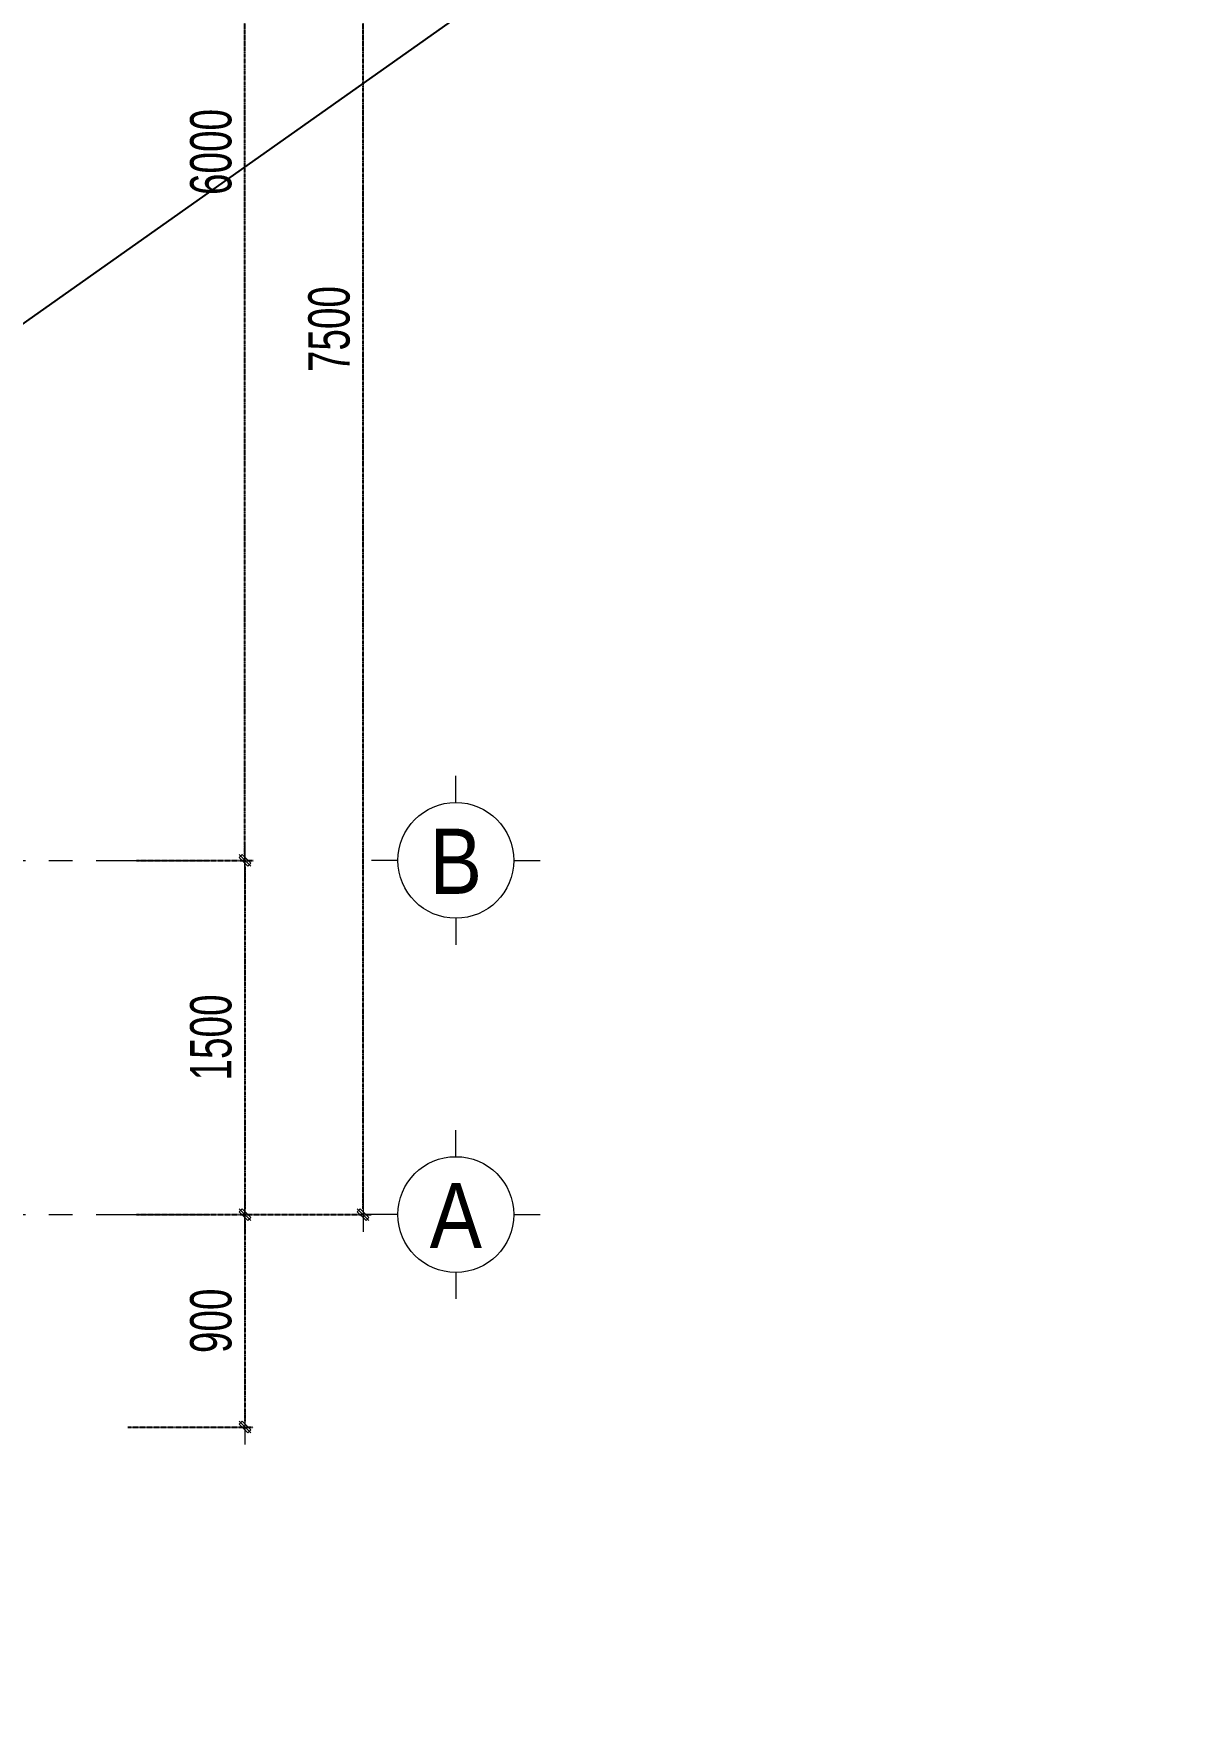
# Model space of a CAD drawing. Header units: millimetres. Extents: x -295047 to 304185, y -728047 to -308748.
# Drawn here: x 88563 to 93474, y -334574 to -327423 of the extents above; entities that cross this region are included whole.
import ezdxf
from ezdxf.enums import TextEntityAlignment as Align

# ---------------------------------------------------------------- set-up
doc = ezdxf.new("R2010")
doc.units = ezdxf.units.MM
doc.header["$MEASUREMENT"] = 0
doc.header["$PDMODE"] = 32
for name, pattern in [('CENTERX2', [4, 2.5, -0.5, 0.5, -0.5]), ('DASHDOT', [1, 0.5, -0.25, 0, -0.25]), ('HIDDEN', [0.375, 0.25, -0.125])]:
    doc.linetypes.add(name, pattern=pattern)
doc.layers.get('Defpoints').update_dxf_attribs({"color": 1})
doc.layers.add('KCS_Plotter', color=11, linetype='Continuous', plot=False)
for name, color, linetype, lineweight in [('LC Dim', 8, 'Continuous', 18), ('LC ISO', 153, 'Continuous', 13), ('LC Net manh', 219, 'Continuous', 5), ('LC Net truc', 79, 'DASHDOT', 13), ('LC Text1', 3, 'Continuous', 20)]:
    doc.layers.add(name, color=color, linetype=linetype, lineweight=lineweight)
doc.styles.add('HOATBIF', font='hoatbif.shx', dxfattribs={"width": 0.7})
doc.styles.add('LC 1', font='VHAVANB.TTF')
doc.dimstyles.new('1-70', dxfattribs={"dimscale": 70, "dimtxt": 2.5, "dimasz": 0.35, "dimexe": 0.5, "dimexo": 0, "dimgap": 0.8, "dimtad": 1, "dimdec": 0, "dimzin": 0, "dimdsep": 46, "dimtxsty": 'HOATBIF', "dimblk1": 'DOT', "dimblk2": 'DOT', "dimsah": 1, "dimcen": -1, "dimdle": 1, "dimclrd": 256, "dimclre": 256, "dimclrt": 4, "dimadec": 3, "dimazin": 2, "dimtfac": 0.333333, "dimtdec": 0, "dimtix": 1, "dimtmove": 2, "dimatfit": 3, "dimldrblk": 'DOT', "dimfxl": 1, "dimtvp": 0.833333, "dimtolj": 1, "dimtzin": 0, "dimarcsym": 0})

# ---------------------------------------------------------------- blocks, each defined once
blk = doc.blocks.new('DOT')
at = {"layer": 'LC Dim'}
blk.add_line((-3, 0), (3, 0), dxfattribs=at)
at = {"layer": 'LC Dim', "color": 4}
blk.add_line((-1, -1), (1, 1), dxfattribs=at)
blk.add_lwpolyline([(0.5, 1), (-1, -0.5), (-0.5, -1), (1, 0.5)], close=True, dxfattribs=at)
blk = doc.blocks.new('*D1004')
at = {"layer": 'Defpoints', "color": 0, "linetype": 'HIDDEN', "transparency": 16777216}
for p in [(88997.2, -324923.6), (89956.9, -324923.6), (88997.2, -332423.6)]:
    blk.add_point(p, dxfattribs=at)
at = {"layer": 'LC Dim', "linetype": 'HIDDEN', "lineweight": -2, "transparency": 16777216}
for p, q in [((88997.2, -324923.6), (89991.9, -324923.6)), ((89956.9, -332399.1), (89956.9, -324948.1)), ((88997.2, -332423.6), (89991.9, -332423.6))]:
    blk.add_line(p, q, dxfattribs=at)
at = {"layer": 'LC Dim', "linetype": 'HIDDEN', "lineweight": -2, "transparency": 16777216, "xscale": 24.5, "yscale": 24.5, "zscale": 24.5}
for p, rotation in [((89956.9, -324923.6), 90), ((89956.9, -332423.6), 270)]:
    blk.add_blockref('DOT', p, dxfattribs=dict(at, rotation=rotation))
at = {"layer": 'LC Dim', "color": 4, "linetype": 'HIDDEN', "transparency": 16777216, "insert": (89813.4, -328673.6), "char_height": 175, "attachment_point": 5, "rotation": 90, "style": 'HOATBIF'}
blk.add_mtext('\\A1;7500', dxfattribs=at)
blk = doc.blocks.new('_Dot')
at = {"color": 0, "linetype": 'ByBlock', "lineweight": -2}
blk.add_line((-0.5, 0), (-1, 0), dxfattribs=at)
at = {"color": 0, "linetype": 'ByBlock', "const_width": 0.5}
blk.add_lwpolyline([(-0.25, 0, 1), (0.25, 0, 1)], format="xyb", close=True, dxfattribs=at)
blk = doc.blocks.new('*D1010')
at = {"layer": 'Defpoints', "color": 0, "linetype": 'HIDDEN', "transparency": 16777216}
for p in [(88997.2, -324923.6), (89456.9, -324923.6), (88997.2, -330923.6)]:
    blk.add_point(p, dxfattribs=at)
at = {"layer": 'LC Dim', "linetype": 'HIDDEN', "lineweight": -2, "transparency": 16777216}
for p, q in [((88997.2, -324923.6), (89491.9, -324923.6)), ((89456.9, -330899.1), (89456.9, -324948.1)), ((88997.2, -330923.6), (89491.9, -330923.6))]:
    blk.add_line(p, q, dxfattribs=at)
at = {"layer": 'LC Dim', "linetype": 'HIDDEN', "lineweight": -2, "transparency": 16777216, "xscale": 24.5, "yscale": 24.5, "zscale": 24.5}
for p, rotation in [((89456.9, -324923.6), 90), ((89456.9, -330923.6), 270)]:
    blk.add_blockref('DOT', p, dxfattribs=dict(at, rotation=rotation))
at = {"layer": 'LC Dim', "color": 4, "linetype": 'HIDDEN', "transparency": 16777216, "insert": (89313.4, -327923.6), "char_height": 175, "attachment_point": 5, "rotation": 90, "style": 'HOATBIF'}
blk.add_mtext('\\A1;6000', dxfattribs=at)
blk = doc.blocks.new('*D1011')
at = {"layer": 'Defpoints', "color": 0, "linetype": 'HIDDEN', "transparency": 16777216}
for p in [(88997.2, -330923.6), (88997.2, -332423.6), (89456.9, -332423.6)]:
    blk.add_point(p, dxfattribs=at)
at = {"layer": 'LC Dim', "linetype": 'HIDDEN', "lineweight": -2, "transparency": 16777216}
for p, q in [((88997.2, -330923.6), (89491.9, -330923.6)), ((89456.9, -330948.1), (89456.9, -332399.1)), ((88997.2, -332423.6), (89491.9, -332423.6))]:
    blk.add_line(p, q, dxfattribs=at)
at = {"layer": 'LC Dim', "linetype": 'HIDDEN', "lineweight": -2, "transparency": 16777216, "xscale": 24.5, "yscale": 24.5, "zscale": 24.5}
for p, rotation in [((89456.9, -330923.6), 90), ((89456.9, -332423.6), 270)]:
    blk.add_blockref('DOT', p, dxfattribs=dict(at, rotation=rotation))
at = {"layer": 'LC Dim', "color": 4, "linetype": 'HIDDEN', "transparency": 16777216, "insert": (89313.4, -331673.6), "char_height": 175, "attachment_point": 5, "rotation": 90, "style": 'HOATBIF'}
blk.add_mtext('\\A1;1500', dxfattribs=at)
blk = doc.blocks.new('*D1014')
at = {"layer": 'Defpoints', "color": 0, "linetype": 'HIDDEN', "transparency": 16777216}
for p in [(88997.2, -332423.6), (88961.1, -333323.6), (89456.9, -333323.6)]:
    blk.add_point(p, dxfattribs=at)
at = {"layer": 'LC Dim', "linetype": 'HIDDEN', "lineweight": -2, "transparency": 16777216}
for p, q in [((88997.2, -332423.6), (89491.9, -332423.6)), ((89456.9, -332448.1), (89456.9, -333299.1)), ((88961.1, -333323.6), (89491.9, -333323.6))]:
    blk.add_line(p, q, dxfattribs=at)
at = {"layer": 'LC Dim', "linetype": 'HIDDEN', "lineweight": -2, "transparency": 16777216, "xscale": 24.5, "yscale": 24.5, "zscale": 24.5}
for p, rotation in [((89456.9, -332423.6), 90), ((89456.9, -333323.6), 270)]:
    blk.add_blockref('DOT', p, dxfattribs=dict(at, rotation=rotation))
at = {"layer": 'LC Dim', "color": 4, "linetype": 'HIDDEN', "transparency": 16777216, "insert": (89313.4, -332873.6), "char_height": 175, "attachment_point": 5, "rotation": 90, "style": 'HOATBIF'}
blk.add_mtext('\\A1;900', dxfattribs=at)
blk = doc.blocks.new('TTRUC')
at = {"layer": 'LC ISO'}
for p, q in [((0, 6.95), (0, 10.13)), ((-6.95, 0), (-10.13, 0)), ((6.95, 0), (10.13, 0)), ((0, -6.95), (0, -10.13))]:
    blk.add_line(p, q, dxfattribs=at)
at = {"layer": 'LC Net manh'}
blk.add_circle((0, 0), 6.95, dxfattribs=at)

msp = doc.modelspace()

# ---------------------------------------------------------------- linework, layer by layer
at = {"layer": 'KCS_Plotter', "ltscale": 2}
msp.add_line((68985, -342463.5, 11.8), (98385, -321673.5, 11.8), dxfattribs=at)
at = {"layer": 'LC Net truc', "linetype": 'CENTERX2', "ltscale": 200}
for p, q in [((76827.4, -330923.6, -5.9), (89307, -330923.6, -5.9)), ((76827.4, -332423.6, -5.9), (89307, -332423.6, -5.9))]:
    msp.add_line(p, q, dxfattribs=at)

# ---------------------------------------------------------------- block references
at = {"layer": 'LC ISO', "xscale": 35.27454594575228, "yscale": 35.27454594575228, "zscale": 35.27454594575228}
for p in [(90349.3, -330923.6, -5.9), (90349.3, -332423.6, -5.9)]:
    msp.add_blockref('TTRUC', p, dxfattribs=at)

# ---------------------------------------------------------------- texts
at = {"layer": 'LC Text1', "ltscale": 0.2, "style": 'LC 1', "width": 0.9}
for s, p in [('B', (90349.3, -331148.3, -5.9)), ('A', (90349.3, -332648.3, -5.9))]:
    msp.add_text(s, height=276.2, dxfattribs=at).set_placement(p, align=Align.BOTTOM_CENTER)

# ---------------------------------------------------------------- dimensions: what is measured, and where the dimension line sits
at = {"layer": 'LC Dim', "linetype": 'HIDDEN'}
for base, p1, p2, picture, middle in [((89956.9, -324923.6, -5.9), (88997.2, -332423.6, -5.9), (88997.2, -324923.6, -5.9), '*D1004', (89813.4, -328673.6, -5.9)), ((89456.9, -324923.6, -5.9), (88997.2, -330923.6, -5.9), (88997.2, -324923.6, -5.9), '*D1010', (89313.4, -327923.6, -5.9)), ((89456.9, -332423.6, -5.9), (88997.2, -330923.6, -5.9), (88997.2, -332423.6, -5.9), '*D1011', (89313.4, -331673.6, -5.9)), ((89456.9, -333323.6, -5.9), (88997.2, -332423.6, -5.9), (88961.1, -333323.6, -5.9), '*D1014', (89313.4, -332873.6, -5.9))]:
    dim = msp.add_linear_dim(base=base, p1=p1, p2=p2, angle=90, dimstyle='1-70', dxfattribs=at)
    dim.commit()
    dim.dimension.update_dxf_attribs({"geometry": picture, "text_midpoint": middle})

doc.saveas('drawing.dxf')
